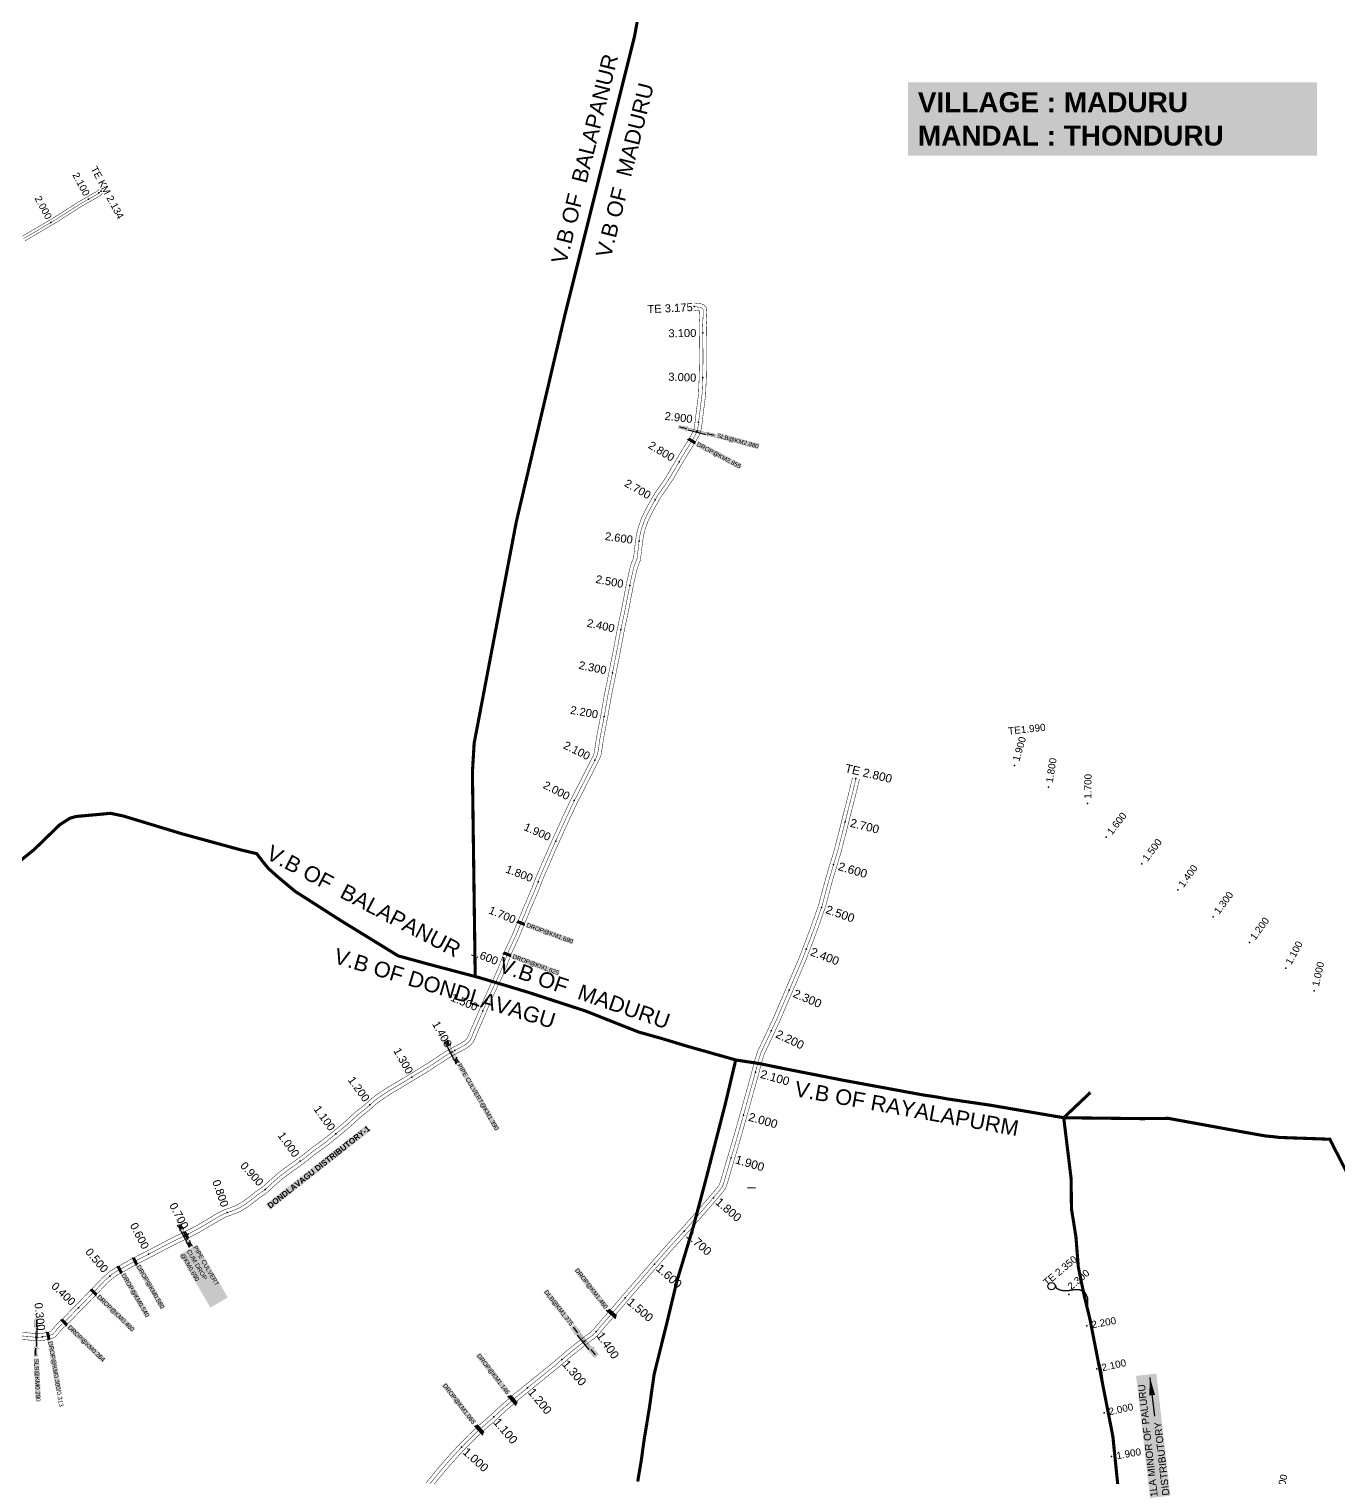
# Model space of a CAD drawing. Header units: inches. Extents: x 174104 to 230935, y 1583276 to 1631460.
# Drawn here: x 198482 to 201426, y 1603893 to 1607150 of the extents above; entities that cross this region are included whole.
import ezdxf
from ezdxf.enums import TextEntityAlignment as Align

# ---------------------------------------------------------------- set-up
doc = ezdxf.new("R2010")
doc.units = ezdxf.units.IN
doc.header["$LTSCALE"] = 15
doc.header["$MEASUREMENT"] = 0
doc.linetypes.add('ACAD_ISO02W100', pattern=[15, 12, -3])
doc.linetypes.add('HIDDEN2', pattern=[0.1875, 0.125, -0.0625])
for name, color, linetype in [('CANAL1', 7, 'Continuous'), ('CHANAGE', 1, 'Continuous'), ('CSMark', 72, 'Continuous'), ('PAPER SIZE', 5, 'Continuous'), ('STRUCTURE', 5, 'Continuous'), ('TEXT', 1, 'Continuous'), ('text2', 7, 'Continuous'), ('VB', 72, 'Continuous'), ('VILLAGE BOUNDRY', 5, 'Continuous')]:
    doc.layers.add(name, color=color, linetype=linetype)
doc.styles.add('FONT1', font='Arial')
doc.styles.get("Standard").update_dxf_attribs({"font": 'arial.ttf'})
doc.dimstyles.get("Standard").update_dxf_attribs({"dimtxt": 0.18, "dimasz": 0.18, "dimexe": 0.18, "dimexo": 0.0625, "dimgap": 0.09, "dimtad": 0, "dimtih": 1, "dimtoh": 1, "dimdec": 4, "dimzin": 0, "dimdsep": 46, "dimtxsty": 'Standard', "dimcen": 0.09, "dimadec": 0, "dimazin": 0, "dimtfac": 1, "dimtdec": 4, "dimtofl": 0, "dimtmove": 0, "dimatfit": 3, "dimfxl": 1, "dimtolj": 1, "dimtzin": 0, "dimarcsym": 0})

# ---------------------------------------------------------------- blocks, each defined once
blk = doc.blocks.new('DROP')
h = blk.add_hatch()
h.set_pattern_fill('ANSI31', color=1, scale=10, angle=45)
h.set_pattern_definition([(90, (-324.4107, -25.7687), (-1.25, 0), [])])
h.paths.add_polyline_path([(-9.9, -4.3), (-13.8, 4.1), (13.8, 4.1), (10.2, -4.3)])
at = {"layer": 'STRUCTURE', "color": 5, "const_width": 0.49}
blk.add_lwpolyline([(-9.9, -4.3), (-13.8, 4.1), (13.8, 4.1), (10.2, -4.3), (-9.9, -4.3)], dxfattribs=at)
at = {"layer": 'STRUCTURE', "color": 5}
blk.add_circle((0, 0), 1.33, dxfattribs=at)
blk = doc.blocks.new('SLB')
at = {"layer": 'STRUCTURE'}
h = blk.add_hatch(dxfattribs=at)
h.set_pattern_fill('DOTS', color=6, scale=20, angle=320.3722, style=0)
h.set_pattern_definition([(320.372247934, (-159.4327, -72.9564), (1.2786241598, 0.5641323054), [0, -1.25])])
h.paths.add_polyline_path([(769699.5, 1706871.1), (769699.5, 1706861.1), (769729.1, 1706861.1), (769732.1, 1706863.1), (769792.1, 1706863.1), (769795.1, 1706861.1), (769824.7, 1706861.1), (769824.7, 1706871.1), (769795.1, 1706871.1), (769792.1, 1706869.1), (769732.1, 1706869.1), (769729.1, 1706871.1)])
at = {"layer": 'STRUCTURE', "color": 6, "linetype": 'ACAD_ISO02W100', "ltscale": 0.5, "const_width": 0.5}
for points in [[(769699.5, 1706871.1), (769729.1, 1706871.1)], [(769699.5, 1706861.1), (769729.1, 1706861.1)], [(769795.1, 1706871.1), (769824.7, 1706871.1)], [(769795.1, 1706861.1), (769824.7, 1706861.1)]]:
    blk.add_lwpolyline(points, dxfattribs=at)
at = {"layer": 'STRUCTURE', "color": 6, "const_width": 0.628}
for points in [[(769726.1, 1706877.1), (769726.1, 1706873.1), (769732.1, 1706869.1), (769792.1, 1706869.1), (769798.1, 1706873.1), (769798.1, 1706877.1)], [(769726.1, 1706855.1), (769726.1, 1706859.1), (769732.1, 1706863.1), (769792.1, 1706863.1), (769798.1, 1706859.1), (769798.1, 1706855.1)]]:
    blk.add_lwpolyline(points, dxfattribs=at)
at = {"layer": 'STRUCTURE', "color": 6}
blk.add_lwpolyline([(769732.1, 1706863.1), (769792.1, 1706863.1)], dxfattribs=at)
blk.add_lwpolyline([(769732.1, 1706863.1), (769792.1, 1706863.1)], dxfattribs=at)
at = {"layer": 'STRUCTURE', "color": 0}
blk.add_circle((769762.1, 1706866.1), 1.24, dxfattribs=at)
for points in [[(769703.8, 1706866), (769726.7, 1706866)], [(769818.6, 1706865.8), (769795.7, 1706865.8)]]:
    blk.add_leader(points, dimstyle='Standard', override={"dimasz": 10, "dimgap": 0.09, "dimtad": 0}, dxfattribs=at)
blk = doc.blocks.new('SP')
at = {"layer": 'STRUCTURE'}
h = blk.add_hatch(dxfattribs=at)
h.set_pattern_fill('DASH', color=256, scale=8, style=0)
edge = h.paths.add_edge_path()
edge.add_spline(control_points=[(769825.7, 1706742.1), (769825.3, 1706741.8), (769823.8, 1706740.8), (769820.9, 1706740.3), (769817, 1706739.7), (769811.4, 1706738.9), (769804, 1706739.7), (769798.4, 1706741), (769795.6, 1706741.6)], knot_values=[0, 0, 0, 0, 1.613557, 5.24513, 8.624976, 13.470124, 22.190216, 30.746377, 30.746377, 30.746377, 30.746377], degree=3, periodic=0)
edge.add_line((769795.6, 1706741.6), (769792.6, 1706739.6))
edge.add_line((769792.6, 1706739.6), (769732.6, 1706739.6))
edge.add_line((769732.6, 1706739.6), (769729.6, 1706741.6))
edge.add_spline(control_points=[(769729.6, 1706741.6), (769726.9, 1706740.9), (769721.3, 1706739.5), (769713.9, 1706738.5), (769708.3, 1706739.1), (769704.4, 1706739.6), (769701.5, 1706740), (769700, 1706741), (769699.5, 1706741.3)], knot_values=[0, 0, 0, 0, 8.556161, 17.276253, 22.121402, 25.501247, 29.13282, 30.746377, 30.746377, 30.746377, 30.746377], degree=3, periodic=0)
edge.add_line((769699.5, 1706741.3), (769699.5, 1706722.1))
edge.add_spline(control_points=[(769699.5, 1706722.1), (769700, 1706722.4), (769701.4, 1706723.4), (769704.3, 1706724), (769708.2, 1706724.5), (769713.8, 1706725.3), (769721.2, 1706724.5), (769726.8, 1706723.3), (769729.6, 1706722.6)], knot_values=[0, 0, 0, 0, 1.613557, 5.24513, 8.624976, 13.470124, 22.190216, 30.746377, 30.746377, 30.746377, 30.746377], degree=3, periodic=0)
edge.add_line((769729.6, 1706722.6), (769732.6, 1706724.6))
edge.add_line((769732.6, 1706724.6), (769792.6, 1706724.6))
edge.add_line((769792.6, 1706724.6), (769795.6, 1706722.6))
edge.add_spline(control_points=[(769795.6, 1706722.6), (769798.4, 1706723.3), (769803.9, 1706724.8), (769811.3, 1706725.8), (769817, 1706725.1), (769820.9, 1706724.7), (769823.8, 1706724.2), (769825.2, 1706723.3), (769825.7, 1706723)], knot_values=[0, 0, 0, 0, 8.556161, 17.276253, 22.121402, 25.501247, 29.13282, 30.746377, 30.746377, 30.746377, 30.746377], degree=3, periodic=0)
edge.add_line((769825.7, 1706723), (769825.7, 1706742.1))
h.paths.add_polyline_path([(769764.2, 1706732.1, -1), (769761.1, 1706732.1, -1)], flags=0)
h.paths.add_polyline_path([(769761.1, 1706732.1, 1), (769764.2, 1706732.1, 1)], flags=16)
at = {"layer": 'STRUCTURE', "const_width": 0.628}
for points in [[(769726.6, 1706747.6), (769726.6, 1706743.6), (769732.6, 1706739.6), (769792.6, 1706739.6), (769798.6, 1706743.6), (769798.6, 1706747.6)], [(769726.6, 1706716.6), (769726.6, 1706720.6), (769732.6, 1706724.6), (769792.6, 1706724.6), (769798.6, 1706720.6), (769798.6, 1706716.6)]]:
    blk.add_lwpolyline(points, dxfattribs=at)
at = {"layer": 'STRUCTURE', "color": 3}
blk.add_lwpolyline([(769732.6, 1706724.6), (769792.6, 1706724.6)], dxfattribs=at)
blk.add_lwpolyline([(769732.6, 1706724.6), (769792.6, 1706724.6)], dxfattribs=at)
at = {"layer": 'STRUCTURE', "color": 0}
blk.add_circle((769762.6, 1706732.1), 1.55, dxfattribs=at)
at = {"layer": 'STRUCTURE'}
for points in [[(769699.5, 1706741.3), (769700.9, 1706740.5), (769704.4, 1706739.6), (769707.8, 1706739.2), (769712.6, 1706738.8), (769721.3, 1706739.7), (769729.6, 1706741.6)], [(769699.5, 1706722.1), (769700.9, 1706723), (769704.4, 1706724), (769707.7, 1706724.5), (769712.5, 1706725), (769721.2, 1706724.4), (769729.6, 1706722.6)], [(769825.7, 1706742.1), (769824.3, 1706741.3), (769820.8, 1706740.3), (769817.5, 1706739.8), (769812.7, 1706739.2), (769804, 1706739.9), (769795.6, 1706741.6)], [(769825.7, 1706723), (769824.3, 1706723.8), (769820.8, 1706724.7), (769817.4, 1706725.1), (769812.6, 1706725.5), (769803.9, 1706724.6), (769795.6, 1706722.6)]]:
    blk.add_spline(points, degree=3, dxfattribs=at)
at = {"layer": 'STRUCTURE', "color": 0}
blk.add_text('STREAM', height=5, dxfattribs=at).set_placement((769684.3, 1706732.1), align=Align.MIDDLE_CENTER)
for points in [[(769727.4, 1706732.1), (769700.8, 1706732.1)], [(769824.4, 1706732.1), (769800.5, 1706732.1)]]:
    blk.add_leader(points, dimstyle='Standard', override={"dimasz": 10, "dimgap": 0.09, "dimtad": 0}, dxfattribs=at)
blk = doc.blocks.new('DLB')
at = {"layer": 'STRUCTURE'}
h = blk.add_hatch(dxfattribs=at)
h.set_pattern_fill('DOTS', color=6, scale=20, angle=320.37224793, style=0)
h.paths.add_polyline_path([(769699.5, 1706950), (769699.5, 1706934), (769729.1, 1706934), (769732.1, 1706936), (769792.1, 1706936), (769795.1, 1706934), (769824.7, 1706934), (769824.7, 1706950), (769795.1, 1706950), (769792.1, 1706948), (769732.1, 1706948), (769729.1, 1706950)])
at = {"layer": 'STRUCTURE', "color": 6, "linetype": 'ACAD_ISO02W100', "ltscale": 0.5, "const_width": 0.5}
for points in [[(769699.5, 1706950), (769729.1, 1706950)], [(769699.5, 1706934), (769729.1, 1706934)], [(769795.1, 1706950), (769824.7, 1706950)], [(769795.1, 1706934), (769824.7, 1706934)]]:
    blk.add_lwpolyline(points, dxfattribs=at)
at = {"layer": 'STRUCTURE', "color": 6, "const_width": 0.628}
for points in [[(769726.1, 1706956), (769726.1, 1706952), (769732.1, 1706948), (769792.1, 1706948), (769798.1, 1706952), (769798.1, 1706956)], [(769726.1, 1706928), (769726.1, 1706932), (769732.1, 1706936), (769792.1, 1706936), (769798.1, 1706932), (769798.1, 1706928)], [(769732.1, 1706942), (769792.1, 1706942)]]:
    blk.add_lwpolyline(points, dxfattribs=at)
at = {"layer": 'STRUCTURE', "color": 6}
blk.add_lwpolyline([(769732.1, 1706936), (769792.1, 1706936)], dxfattribs=at)
blk.add_lwpolyline([(769732.1, 1706936), (769792.1, 1706936)], dxfattribs=at)
at = {"layer": 'STRUCTURE', "color": 0}
blk.add_circle((769762.1, 1706942), 1.8, dxfattribs=at)
for points in [[(769703.8, 1706942), (769726.7, 1706942)], [(769818.6, 1706942), (769795.7, 1706942)]]:
    blk.add_leader(points, dimstyle='Standard', override={"dimasz": 10, "dimgap": 0.09, "dimtad": 0}, dxfattribs=at)

msp = doc.modelspace()

# ---------------------------------------------------------------- linework, layer by layer
at = {"color": 2}
msp.add_point((199454.84022, 1603960.20113), dxfattribs=at)
at = {"layer": 'CANAL1', "color": 200, "const_width": 1}
for points in [[(198466.96336, 1606684.1095), (198507.99721, 1606708.14388), (198539.61241, 1606726.89768), (198594.45048, 1606761.93337), (198634.94776, 1606785.16037), (198640.5402, 1606790.11766)], [(198473.10264, 1606673.7985), (198514.09079, 1606697.80612), (198545.90559, 1606716.67832), (198600.66952, 1606751.66663), (198641.98624, 1606775.36363), (198648.50021, 1606781.13778)], [(198449.5442, 1604203.86132), (198482.06111, 1604201.45314), (198492.96219, 1604199.96324), (198502.38632, 1604199.47293), (198514.71635, 1604200.78357), (198530.37506, 1604203.83997), (198540.5094, 1604207.85588), (198548.84839, 1604216.56405), (198553.24362, 1604222.94596), (198557.7158, 1604227.28238), (198568.24045, 1604236.81808), (198595.49992, 1604264.80298), (198598.90416, 1604268.27853), (198634.44224, 1604304.56107), (198658.6563, 1604330.07363), (198673.33915, 1604342.72597), (198682.48051, 1604348.67302), (198694.73802, 1604355.15516), (198714.81395, 1604366.82745), (198756.66053, 1604388.35603), (198810.04435, 1604416.40629), (198839.48481, 1604430.47303), (198868.58542, 1604445.75823), (198897.76384, 1604463.01137), (198914.30408, 1604472.94144), (198925.49055, 1604478.64352), (198930.66935, 1604480.44365), (198940.10271, 1604483.72265), (198957.2306, 1604490.57045), (198973.45494, 1604500.50612), (198989.79286, 1604512.58881), (199000.10484, 1604521.10929), (199017.06741, 1604532.67808), (199036.60233, 1604550.43571), (199053.098, 1604564.9608), (199066.77605, 1604575.30354), (199085.99983, 1604588.9773), (199097.00278, 1604596.93576), (199107.42104, 1604604.47131), (199126.20205, 1604619.86183), (199150.59896, 1604637.20996), (199183.30637, 1604663.71109), (199202.79699, 1604679.90276), (199226.51188, 1604701.73992), (199247.33346, 1604718.11257), (199254.24001, 1604724.35802), (199262.54485, 1604731.86794), (199271.5363, 1604738.83779), (199281.51881, 1604745.76473), (199296.62138, 1604755.66952), (199315.74464, 1604766.89646), (199350.05932, 1604787.69472), (199383.78006, 1604808.04803), (199412.53961, 1604827.00465), (199428.17672, 1604837.09066), (199444.72087, 1604846.45355), (199460.68442, 1604854.73211), (199471.95709, 1604861.63541), (199480.40561, 1604870.03337), (199485.49325, 1604880.22861), (199490.45861, 1604892.96825), (199505.85462, 1604928.09214), (199518.91157, 1604959.49411), (199534.821, 1604994.41712), (199548.45559, 1605022.69593), (199556.49632, 1605043.06771), (199558.8757, 1605049.09603), (199568.57468, 1605073.98429), (199584.93771, 1605109.18506), (199598.78219, 1605142.64432), (199611.7258, 1605173.94559), (199626.75009, 1605208.84383), (199634.53856, 1605229.20344), (199637.7622, 1605237.63026), (199661.90704, 1605293.40201), (199682.23443, 1605338.66608), (199699.07595, 1605375.71702), (199715.15591, 1605409.82822), (199715.74641, 1605410.98052), (199729.32328, 1605437.47443), (199748.59841, 1605475.5848), (199757.98824, 1605493.78691), (199764.91977, 1605507.65714), (199768.69412, 1605516.99058), (199770.86138, 1605530.52413), (199774.35055, 1605554.23617), (199783.71082, 1605602.61467), (199792.09062, 1605650.57866), (199803.23504, 1605704.98969), (199813.53948, 1605757.54134), (199820.50344, 1605795.11495), (199821.16032, 1605798.17406), (199830.90966, 1605843.57635), (199841.75665, 1605900.66623), (199849.68699, 1605935.76082), (199852.79096, 1605944.95273), (199857.10708, 1605955.04306), (199859.12514, 1605970.3057), (199861.77504, 1605993.45557), (199861.9495, 1605994.70915), (199862.27027, 1605997.01395), (199864.11313, 1606010.25536), (199867.76162, 1606024.56172), (199873.83864, 1606041.96712), (199881.39094, 1606058.4316), (199891.60504, 1606077.15795), (199903.64189, 1606098.11509), (199917.79144, 1606117.92228), (199931.20089, 1606138.2575), (199949.09228, 1606169.29394), (199967.8363, 1606200.36974), (199982.54638, 1606223.57247), (199988.61234, 1606235.43352), (199991.90356, 1606240.60578), (199993.52615, 1606247.56695), (199995.61049, 1606260.42179), (199998.64399, 1606285.75895), (200003.93942, 1606328.26139), (200005.42944, 1606365.97723), (200006.01172, 1606401.89365), (200006.12559, 1606408.91757), (200005.61952, 1606464.50192), (200005.58742, 1606466.94745), (200005.57744, 1606467.70819), (200005.34254, 1606485.60365), (200006.38663, 1606507.1372), (200006.4774, 1606514.54714), (200006.06809, 1606522.89036), (200000.60306, 1606529.43926), (199992.93422, 1606532.31834), (199985.22889, 1606533.05133), (199979.15588, 1606533.94985)], [(198450.9818, 1604219.79868), (198483.73689, 1604217.37286), (198494.46381, 1604215.90676), (198501.95368, 1604215.51707), (198512.33365, 1604216.62043), (198525.85694, 1604219.26003), (198531.3686, 1604221.44412), (198536.40161, 1604226.69995), (198540.96638, 1604233.32804), (198546.7722, 1604238.95762), (198557.12755, 1604248.33992), (198584.05408, 1604275.98302), (198587.4738, 1604279.47437), (198622.92376, 1604315.66693), (198647.6037, 1604341.67037), (198663.71085, 1604355.55003), (198674.36149, 1604362.47898), (198686.97398, 1604369.14884), (198707.12805, 1604380.86655), (198749.27947, 1604402.55197), (198802.87165, 1604430.71171), (198832.31319, 1604444.77897), (198860.78858, 1604459.73577), (198889.57416, 1604476.75663), (198906.54392, 1604486.94456), (198919.20145, 1604493.39648), (198925.41612, 1604495.55668), (198934.50329, 1604498.71535), (198950.0314, 1604504.92355), (198964.50306, 1604513.78588), (198979.93314, 1604525.19719), (198990.48116, 1604533.91271), (199007.13059, 1604545.26792), (199025.93367, 1604562.36029), (199042.972, 1604577.3632), (199057.31195, 1604588.20646), (199076.67417, 1604601.9787), (199087.62574, 1604609.89998), (199097.65296, 1604617.15269), (199116.48395, 1604632.58417), (199140.91704, 1604649.95804), (199173.15763, 1604676.08091), (199192.25901, 1604691.94924), (199216.13212, 1604713.93208), (199237.01054, 1604730.34943), (199243.50853, 1604736.22544), (199252.26315, 1604744.14206), (199262.0677, 1604751.74221), (199272.56919, 1604759.02927), (199288.17862, 1604769.26648), (199307.54736, 1604780.63754), (199341.77868, 1604801.38528), (199375.23994, 1604821.58197), (199403.80039, 1604840.40735), (199419.89328, 1604850.78734), (199437.09513, 1604860.52245), (199452.81358, 1604868.67389), (199462.00491, 1604874.30259), (199467.26239, 1604879.52863), (199470.85075, 1604886.71939), (199475.67139, 1604899.08775), (199491.13938, 1604934.37586), (199504.24043, 1604965.88389), (199520.333, 1605001.20888), (199533.78841, 1605029.11607), (199541.61365, 1605048.94189), (199543.9803, 1605054.93797), (199553.85132, 1605080.26771), (199570.28429, 1605115.61894), (199583.99781, 1605148.76168), (199596.9842, 1605180.16641), (199611.92391, 1605214.86817), (199619.59469, 1605234.92014), (199622.9418, 1605243.66974), (199647.26696, 1605299.85799), (199667.65357, 1605345.25392), (199684.55605, 1605382.43898), (199700.79609, 1605416.88978), (199701.5072, 1605418.27744), (199715.06472, 1605444.73357), (199734.34959, 1605482.8632), (199743.72176, 1605501.03109), (199750.32423, 1605514.24286), (199753.18188, 1605521.30942), (199755.04662, 1605532.95387), (199758.57345, 1605556.92183), (199767.97456, 1605605.5114), (199776.36938, 1605653.56134), (199787.54696, 1605708.13431), (199797.82252, 1605760.53866), (199804.81256, 1605798.25305), (199805.51692, 1605801.5332), (199815.22634, 1605846.74965), (199826.08935, 1605903.92377), (199834.26301, 1605940.09518), (199837.83304, 1605950.66727), (199841.53292, 1605959.31694), (199843.24486, 1605972.2643), (199845.90096, 1605995.46843), (199846.10224, 1605996.91468), (199846.42301, 1605999.21948), (199848.38887, 1606013.34464), (199852.42838, 1606029.18428), (199858.98136, 1606047.95288), (199867.07906, 1606065.6064), (199877.64296, 1606084.97405), (199890.16211, 1606106.77091), (199904.59856, 1606126.97972), (199917.57911, 1606146.6645), (199935.30972, 1606177.42206), (199954.2277, 1606208.78626), (199968.63762, 1606231.51553), (199974.70966, 1606243.38848), (199976.94044, 1606246.89422), (199977.81985, 1606250.66705), (199979.76351, 1606262.65421), (199982.76201, 1606287.69905), (199987.97858, 1606329.56861), (199989.43456, 1606366.42277), (199990.01382, 1606402.15301), (199990.12441, 1606408.97443), (199989.62048, 1606464.32408), (199989.5888, 1606466.73746), (199989.57882, 1606467.4982), (199989.33746, 1606485.88635), (199990.39137, 1606507.6228), (199990.4726, 1606514.25286), (199990.37767, 1606516.18774), (199989.30178, 1606516.59166), (199983.29911, 1606517.16267), (199976.81412, 1606518.12215)], [(199375.11871, 1603879.91097), (199394.61093, 1603903.88003), (199418.42486, 1603932.05969), (199446.91345, 1603963.57429), (199473.06337, 1603989.88348), (199490.29312, 1604006.3272), (199518.46167, 1604030.66192), (199542.9678, 1604053.5063), (199574.02252, 1604080.4063), (199605.37274, 1604105.98004), (199631.81945, 1604127.27685), (199660.9237, 1604150.86786), (199693.62221, 1604178.86627), (199714.32577, 1604195.3285), (199733.89919, 1604210.74211), (199743.66967, 1604217.5374), (199750.51243, 1604223.84435), (199765.42738, 1604241.78827), (199792.32084, 1604272.31166), (199828.14335, 1604314.21985), (199868.52151, 1604360.74713), (199915.85496, 1604414.43429), (199951.89224, 1604454.18218), (199992.6051, 1604500.4891), (200017.90091, 1604529.81124), (200030.40604, 1604544.57497), (200034.80295, 1604550.8324), (200037.89754, 1604559.92212), (200046.25215, 1604588.82752), (200068.02543, 1604662.27949), (200085.76079, 1604725.23941), (200106.27102, 1604798.5396), (200114.41825, 1604829.87365), (200120.63031, 1604850.10614), (200129.91171, 1604869.61312), (200155.10237, 1604922.90066), (200184.96327, 1604992.61102), (200214.09551, 1605060.45553), (200239.39282, 1605126.96906), (200258.19795, 1605180.78085), (200264.47544, 1605204.11686), (200271.96612, 1605232.52787), (200280.90228, 1605263.02717), (200293.02653, 1605302.76146), (200305.22428, 1605350.00112), (200315.52974, 1605391.40897), (200325.49579, 1605429.76654), (200334.23048, 1605466.24432)], [(199387.67929, 1603869.99703), (199406.92907, 1603893.66797), (199430.47314, 1603921.52831), (199458.52855, 1603952.56371), (199484.26263, 1603978.45452), (199501.05288, 1603994.4788), (199529.15033, 1604018.75208), (199553.6642, 1604041.6037), (199584.31948, 1604068.1577), (199615.44726, 1604093.54996), (199641.87455, 1604114.83115), (199671.1663, 1604138.57414), (199703.80779, 1604166.52373), (199724.25423, 1604182.7815), (199743.42481, 1604197.87789), (199753.70633, 1604205.0286), (199762.13757, 1604212.79965), (199777.58462, 1604231.38373), (199804.40516, 1604261.82434), (199840.26665, 1604303.77815), (199880.56449, 1604350.21287), (199927.78304, 1604403.76971), (199963.82776, 1604443.52582), (200004.6709, 1604489.9809), (200030.06309, 1604519.41476), (200043.08196, 1604534.78503), (200049.21105, 1604543.5076), (200053.16446, 1604555.11988), (200061.60785, 1604584.33248), (200083.39657, 1604657.83651), (200101.16521, 1604720.91459), (200121.71898, 1604794.3704), (200129.81575, 1604825.51035), (200135.58169, 1604844.28986), (200144.36829, 1604862.75688), (200169.69363, 1604916.32934), (200199.67073, 1604986.31098), (200228.93049, 1605054.45247), (200254.42518, 1605121.48494), (200273.49605, 1605176.05715), (200279.93656, 1605199.99914), (200287.38188, 1605228.23813), (200296.23172, 1605258.44283), (200308.43147, 1605298.42454), (200320.73372, 1605346.06888), (200331.03626, 1605387.46503), (200341.02021, 1605425.89146), (200349.79061, 1605462.51842)]]:
    msp.add_lwpolyline(points, dxfattribs=at)
at = {"layer": 'CANAL1', "color": 1, "linetype": 'HIDDEN2', "ltscale": 4, "const_width": 1}
for points in [[(198470.033, 1606678.954), (198511.044, 1606702.975), (198542.759, 1606721.788), (198597.56, 1606756.8), (198638.467, 1606780.262), (198644.5202, 1606785.62772)], [(198450.263, 1604211.83), (198482.899, 1604209.413), (198493.713, 1604207.935), (198502.17, 1604207.495), (198513.525, 1604208.702), (198528.116, 1604211.55), (198535.939, 1604214.65), (198542.625, 1604221.632), (198547.105, 1604228.137), (198552.244, 1604233.12), (198562.684, 1604242.579), (198589.777, 1604270.393), (198593.18898, 1604273.87645), (198628.683, 1604310.114), (198653.13, 1604335.872), (198668.525, 1604349.138), (198678.421, 1604355.576), (198690.856, 1604362.152), (198710.971, 1604373.847), (198752.97, 1604395.454), (198806.458, 1604423.559), (198835.899, 1604437.626), (198864.687, 1604452.747), (198893.669, 1604469.884), (198910.424, 1604479.943), (198922.346, 1604486.02), (198928.04273, 1604488.00016), (198937.303, 1604491.219), (198953.631, 1604497.747), (198968.979, 1604507.146), (198984.863, 1604518.893), (198995.293, 1604527.511), (199012.099, 1604538.973), (199031.268, 1604556.398), (199048.035, 1604571.162), (199062.044, 1604581.755), (199081.337, 1604595.478), (199092.31426, 1604603.41787), (199102.537, 1604610.812), (199121.343, 1604626.223), (199145.758, 1604643.584), (199178.232, 1604669.896), (199197.528, 1604685.926), (199221.322, 1604707.836), (199242.172, 1604724.231), (199248.87427, 1604730.29173), (199257.404, 1604738.005), (199266.802, 1604745.29), (199277.044, 1604752.397), (199292.4, 1604762.468), (199311.646, 1604773.767), (199345.919, 1604794.54), (199379.51, 1604814.815), (199408.17, 1604833.706), (199424.035, 1604843.939), (199440.908, 1604853.488), (199456.749, 1604861.703), (199466.981, 1604867.969), (199473.834, 1604874.781), (199478.172, 1604883.474), (199483.065, 1604896.028), (199498.497, 1604931.234), (199511.576, 1604962.689), (199527.577, 1604997.813), (199541.122, 1605025.906), (199549.05499, 1605046.0048), (199551.428, 1605052.017), (199561.213, 1605077.126), (199577.611, 1605112.402), (199591.39, 1605145.703), (199604.355, 1605177.056), (199619.337, 1605211.856), (199627.06662, 1605232.06179), (199630.352, 1605240.65), (199654.587, 1605296.63), (199674.944, 1605341.96), (199691.816, 1605379.078), (199707.976, 1605413.359), (199708.62681, 1605414.62898), (199722.194, 1605441.104), (199741.474, 1605479.224), (199750.855, 1605497.409), (199757.622, 1605510.95), (199760.938, 1605519.15), (199762.954, 1605531.739), (199766.462, 1605555.579), (199775.84269, 1605604.06304), (199784.23, 1605652.07), (199795.391, 1605706.562), (199805.681, 1605759.04), (199812.658, 1605796.684), (199813.33862, 1605799.85363), (199823.068, 1605845.163), (199833.923, 1605902.295), (199841.975, 1605937.928), (199845.312, 1605947.81), (199849.32, 1605957.18), (199851.185, 1605971.285), (199853.838, 1605994.462), (199854.02587, 1605995.81191), (199854.34664, 1605998.11671), (199856.251, 1606011.8), (199860.095, 1606026.873), (199866.41, 1606044.96), (199874.235, 1606062.019), (199884.624, 1606081.066), (199896.902, 1606102.443), (199911.195, 1606122.451), (199924.39, 1606142.461), (199942.201, 1606173.358), (199961.032, 1606204.578), (199975.592, 1606227.544), (199981.661, 1606239.411), (199984.422, 1606243.75), (199985.673, 1606249.117), (199987.687, 1606261.538), (199990.703, 1606286.729), (199995.959, 1606328.915), (199997.432, 1606366.2), (199998.01277, 1606402.02333), (199998.125, 1606408.946), (199997.62, 1606464.413), (199997.58811, 1606466.84246), (199997.57813, 1606467.6032), (199997.34, 1606485.745), (199998.389, 1606507.38), (199998.475, 1606514.4), (199998.209, 1606519.822), (199995.814, 1606522.692), (199991.118, 1606524.455), (199984.264, 1606525.107), (199977.985, 1606526.036)], [(199454.84025, 1603960.20116), (199478.663, 1603984.169), (199495.673, 1604000.403), (199523.806, 1604024.707), (199548.316, 1604047.555), (199579.171, 1604074.282), (199610.41, 1604099.765), (199636.847, 1604121.054), (199666.045, 1604144.721), (199698.715, 1604172.695), (199719.29, 1604189.055), (199738.662, 1604204.31), (199748.688, 1604211.283), (199756.325, 1604218.322), (199771.506, 1604236.586), (199798.363, 1604267.068), (199834.205, 1604308.999), (199874.543, 1604355.48), (199921.819, 1604409.102), (199957.86, 1604448.854), (199998.638, 1604495.235), (200023.982, 1604524.613), (200036.744, 1604539.68), (200042.007, 1604547.17), (200045.531, 1604557.521), (200053.93, 1604586.58), (200075.711, 1604660.058), (200093.463, 1604723.077), (200113.995, 1604796.455), (200122.117, 1604827.692), (200128.106, 1604847.198), (200137.14, 1604866.185), (200162.398, 1604919.615), (200192.317, 1604989.461), (200221.513, 1605057.454), (200246.909, 1605124.227), (200265.847, 1605178.419), (200272.206, 1605202.058), (200279.674, 1605230.383), (200288.567, 1605260.735), (200300.729, 1605300.593), (200312.979, 1605348.035), (200323.283, 1605389.437), (200333.258, 1605427.829), (200342.01055, 1605464.38137)], [(199381.399, 1603874.954), (199400.77, 1603898.774), (199424.449, 1603926.794), (199452.721, 1603958.069), (199454.84025, 1603960.20116)]]:
    msp.add_lwpolyline(points, dxfattribs=at)
at = {"layer": 'CANAL1', "color": 200, "linetype": 'ByBlock', "ltscale": 40, "const_width": 3}
msp.add_lwpolyline([(200930.51285, 1603884.26463), (200929.99116, 1603892.70926), (200929.58388, 1603900.51053), (200929.16906, 1603908.39841), (200928.67379, 1603916.35677), (200928.02055, 1603924.40086), (200926.85172, 1603934.6091), (200925.96231, 1603940.49982), (200924.60341, 1603948.35258), (200922.60199, 1603959.47545), (200921.89435, 1603963.68808), (200920.6936, 1603971.35067), (200919.55751, 1603979.0577), (200918.43855, 1603986.81968), (200917.291, 1603994.62925), (200916.06946, 1604002.47113), (200914.99316, 1604008.84321), (200913.24718, 1604018.18053), (200911.66775, 1604025.97124), (200910.03092, 1604033.70058), (200908.37349, 1604041.38269), (200906.73307, 1604049.02431), (200905.14669, 1604056.632), (200903.65074, 1604064.21219), (200902.28456, 1604071.75152), (200900.6691, 1604082.13277), (200900.05, 1604086.88243), (200899.16342, 1604094.58587), (200898.33324, 1604102.3784), (200897.47024, 1604110.26381), (200896.4841, 1604118.22466), (200895.28487, 1604126.21735), (200894.19489, 1604132.19534), (200891.94273, 1604142.17231), (200889.8764, 1604149.98198), (200887.68457, 1604157.64358), (200885.45085, 1604165.20352), (200883.26301, 1604172.67955), (200880.99529, 1604180.87958), (200879.31397, 1604187.55995), (200877.58635, 1604195.08651), (200875.98646, 1604202.67806), (200874.48403, 1604210.32463), (200873.04957, 1604218.0107), (200871.65308, 1604225.72087), (200870.26405, 1604233.43991), (200868.85144, 1604241.15278), (200867.38574, 1604248.83385), (200866.38214, 1604253.83751), (200864.42503, 1604263.67487), (200863.43973, 1604270.76602), (200863.15295, 1604276.9025), (200863.48314, 1604286.89104), (200862.74566, 1604297.20043), (200857.29773, 1604308.23368), (200844.15469, 1604314.95184), (200835.47716, 1604315.08815), (200828.19639, 1604313.83332), (200819.84457, 1604312.59092), (200813.10358, 1604312.29974), (200806.19994, 1604312.87486), (200799.65986, 1604314.4099), (200794.72813, 1604316.80284), (200792.35652, 1604319.35), (200790.42935, 1604325.30929)], dxfattribs=at)
at = {"layer": 'CSMark', "color": 3, "linetype": 'Continuous'}
msp.add_circle((200781.866, 1604322.54), 8.26131, dxfattribs=at)
at = {"layer": 'CSMark'}
for p in [(200698.53059, 1605493.57132), (200774.94597, 1605444.62117), (200863.14682, 1605407.88758), (200904.77306, 1605332.37453), (200984.90892, 1605272.5658), (201065.73613, 1605213.68629), (201145.70878, 1605153.65228), (201226.97816, 1605095.38466), (201308.74448, 1605038.05454), (201372.94385, 1604986.58179), (200821.08943, 1604303.67707), (200861.06536, 1604233.70736), (200884.00579, 1604136.4598), (200899.93592, 1604037.81601), (200917.03372, 1603939.31419)]:
    msp.add_point(p, dxfattribs=at)
at = {"layer": 'text2'}
msp.add_lwpolyline([(200098.3556, 1604544.84835), (200116, 1604544)], dxfattribs=at)
at = {"layer": 'text2', "color": 3}
for p in [(198639, 1606782, 77), (199973.32856, 1606223.97379, 2), (199984.84615, 1606245.56968, 1), (199854.34664, 1605998.11671, 1), (199813.33862, 1605799.85363, 1), (199775.84269, 1605604.06304, 1), (199708.62681, 1605414.62898, 1), (199627.06662, 1605232.06179, 1), (199588.93325, 1605139.76554, 2), (199558.18945, 1605069.36737, 1), (199549.05499, 1605046.0048, 1), (199433, 1604849, 89), (199248.87427, 1604730.29173, 2), (199092.31426, 1604603.41787, 1), (198928.04273, 1604488.00016, 1), (198832.87017, 1604436.17881), (198721, 1604379, 94), (198686.58517, 1604359.89346), (198627.7917, 1604309.20403, 1), (198593.18898, 1604273.87645, 1), (198561.41948, 1604241.4333), (199793.18632, 1604261.1926), (198498.08883, 1604207.70733), (198525.387, 1604211.01733, 1), (199731.53935, 1604198.70108), (199570.51678, 1604066.7856), (199495.52256, 1604000.25942), (199454.84025, 1603960.20116)]:
    msp.add_point(p, dxfattribs=at)
at = {"layer": 'text2', "color": 2, "linetype": 'Continuous'}
for p in [(198644.5202, 1606785.62772), (198615.99049, 1606767.37071), (198530.95665, 1606714.78697), (199977.985, 1606526.036), (199997.58811, 1606466.84246), (199997.42665, 1606366.0645), (199988.19524, 1606265.78303), (199944.11564, 1606176.5323), (199890.49788, 1606091.2929), (199833.28326, 1605898.92793), (199794.51668, 1605702.29324), (199755.01477, 1605505.73283), (200342.01055, 1605464.38137), (200317.78922, 1605367.36273), (199666.79683, 1605323.81826), (200291.65697, 1605270.86162), (200264.5234, 1605174.63146), (199588.46374, 1605138.66003), (200230.34089, 1605080.66493), (199549.05498, 1605046.00478), (200191.85605, 1604988.38491), (199502.98877, 1604942.03672), (200151.63379, 1604896.84472), (199440.10247, 1604853.03212), (199343.47611, 1604793.05935), (200115.91252, 1604803.82972), (200089.07496, 1604707.49959), (199172.43983, 1604665.20291), (200061.29837, 1604611.43712), (199013.58588, 1604540.32461), (200021.37489, 1604521.59092), (198928.04272, 1604488.00016), (198840.2026, 1604439.88648), (199955.55344, 1604446.30994), (198750.86382, 1604394.37045), (199888.90077, 1604371.76506), (198663.769, 1604345.03972), (199823.32439, 1604296.26994), (198512.21683, 1604208.56295), (199758.10946, 1604220.46886), (199680.73869, 1604157.30261), (199603.33739, 1604093.99556), (199527.84084, 1604028.46824)]:
    msp.add_point(p, dxfattribs=at)
at = {"layer": 'VILLAGE BOUNDRY', "linetype": 'HIDDEN2', "ltscale": 20}
msp.add_lwpolyline([(199485.73635, 1605019.07365, 7, 7, 0), (199479.43493, 1605478.69999, 7, 7, 0), (199483.34882, 1605543.84965, 7, 7, 0), (199578.02859, 1606041.3366, 7, 7, 0), (199687.6433, 1606508.08577, 7, 7, 0), (199843.98601, 1607133.49973, 7, 7, 0), (199874.96978, 1607301.78557, 7, 7, 0)], format="xyseb", dxfattribs=at)
at = {"layer": 'VILLAGE BOUNDRY', "linetype": 'HIDDEN2', "ltscale": 20, "const_width": 7}
for points in [[(198441.25967, 1605262.26425), (198493.58631, 1605304.54343), (198551.63045, 1605360.70215), (198574.37945, 1605375.1227), (198587.80433, 1605379.0145), (198665.65441, 1605386.1401), (198694.56773, 1605380.05312), (198825.36528, 1605340.33358), (198958.85253, 1605303.78928), (198994.34859, 1605295.41594), (199009.90026, 1605275.09516), (199021.03908, 1605261.76583), (199041.05846, 1605243.76976), (199080.72916, 1605210.52977), (199113.31056, 1605189.81592), (199180.56932, 1605146.65078), (199270.93126, 1605091.14372), (199312.36741, 1605065.55238), (199383.46511, 1605046.08775), (199494.61479, 1605016.72848), (199605.17254, 1604983.51437), (199735.12716, 1604941.0398), (199853.14231, 1604894.21536), (199905.6873, 1604879.53635), (199961.76073, 1604862.49416), (200071.65447, 1604831.42969), (200048.0704, 1604731.99581), (200024.52825, 1604640.50261), (200002.50803, 1604554.73235), (199975.60446, 1604453.85267), (199939.3044, 1604333.73397), (199916.63425, 1604239.26004), (199888.09759, 1604124.33783), (199877.3508, 1604048.45409), (199865.76833, 1603977.71053), (199858.77772, 1603928.11622), (199851.18165, 1603883.07722)], [(200071.65447, 1604831.42969), (200124.59254, 1604823.31439), (200184.9853, 1604810.99991), (200312.80602, 1604785.84604), (200493.68021, 1604752.55558), (200521.72032, 1604748.4406), (200548.65348, 1604743.61449), (200642.49216, 1604729.94861), (200809.34477, 1604701.4448), (200869.38337, 1604758.32482), (200809.34477, 1604701.4448), (200826.04713, 1604563.82771), (200826.69329, 1604497.02743), (200836.77593, 1604433.58521), (200842.12268, 1604365.92327), (200855.13598, 1604302.43223), (200868.30534, 1604248.31256), (200919.83343, 1603984.76648), (200933.96306, 1603845.78211)], [(200809.34477, 1604701.4448), (200985.83844, 1604699.40578), (201044.51183, 1604700.0279), (201219.79604, 1604668.10942), (201263.62986, 1604660.34453), (201280.22913, 1604658.89748), (201294.55572, 1604657.1011), (201407.75877, 1604653.11333), (201463.06565, 1604545.02054)]]:
    msp.add_lwpolyline(points, dxfattribs=at)

# ---------------------------------------------------------------- block references
for p, xscale, yscale, zscale, rotation in [((199973.32856, 1606223.97379, 2), 0.6999999999999997, 0.6999999999999997, 0.6999999999999997, 148.3878081419048), ((199588.93325, 1605139.76554, 2), 0.6999999999999998, 0.6999999999999998, 0.6999999999999998, 159.2935134310877), ((199558.18945, 1605069.36737, 1), 0.6999999999999998, 0.6999999999999998, 0.6999999999999998, 159.2935134310877), ((198835.899, 1604437.626), 0.6999999999999997, 0.6999999999999997, 0.6999999999999997, 117.9223248624015), ((198686.58517, 1604359.89346), 0.6999999999999997, 0.6999999999999997, 0.6999999999999997, 117.9223248624015), ((198721, 1604379, 94), 0.6999999999999997, 0.6999999999999997, 0.6999999999999997, 117.9223248624015), ((198627.7917, 1604309.20403, 1), 0.6999999999999998, 0.6999999999999998, 0.6999999999999998, 136.6386518571914), ((198561.41948, 1604241.4333), 0.6999999999999998, 0.6999999999999998, 0.6999999999999998, 132.7922546426298), ((198525.387, 1604211.01733, 1), 0.7, 0.7, 0.7, 101.2355245389277)]:
    msp.add_blockref('DROP', p, dxfattribs=dict(xscale=xscale, yscale=yscale, zscale=zscale, rotation=rotation))
for p, rotation in [((199793.18632, 1604261.1926), 139.0605624573335), ((199570.51678, 1604066.7856), 131.733202914055), ((199495.52256, 1604000.25942), 131.733202914055)]:
    msp.add_blockref('DROP', p, dxfattribs=dict(rotation=rotation))
at = {"layer": 'STRUCTURE', "color": 0}
for name, p, xscale, yscale, zscale, rotation in [('SLB', (-614523.49477, 579366.97306, 1), 0.7, 0.7, 0.7, 345.8533642537287), ('SP', (-637739.38138, 1552848.40904, 89), 0.448, 0.448, 0.448, 297.8304472066739), ('SP', (-638339.51121, 1552435.58785), 0.448, 0.448, 0.448, 297.8304472066739), ('SLB', (1380919.69066, 1038714.43138), 0.7, 0.7, 0.7, 88.71494850084886), ('DLB', (-1069126.05382, 1275518.07309), 0.7, 0.7, 0.7, 308.7959605470496)]:
    msp.add_blockref(name, p, dxfattribs=dict(at, xscale=xscale, yscale=yscale, zscale=zscale, rotation=rotation))

# ---------------------------------------------------------------- texts
at = {"layer": 'CHANAGE', "style": 'FONT1'}
for s, rotation, p in [('TE1.990 ', 6.13047867, (200684.34709, 1605571.12472)), ('1.900', 73.79118027, (200701.60112, 1605504.13408)), ('1.800', 80.75163153, (200776.71383, 1605455.47818)), ('1.700', 89.29122306, (200863.28289, 1605418.88674)), ('1.600', 52.36925205, (200911.48933, 1605341.08612)), ('1.500', 53.30474359, (200991.48207, 1605281.38587)), ('1.400', 53.74205102, (201072.24176, 1605222.55628)), ('1.300', 53.65578599, (201152.22776, 1605162.51246)), ('1.200', 54.12985189, (201233.42361, 1605104.29847)), ('1.100', 61.55793312, (201313.98345, 1605047.72683)), ('1.000', 77.49355473, (201375.3259, 1604997.32078)), ('TE 2.350', 39.85775773, (200766.46142, 1604328.37832)), ('2.200', 10.37865508, (200871.88539, 1604235.68904)), ('2.100', 12.72054126, (200894.73581, 1604138.88195)), ('2.000', 12.175101, (200910.6885, 1604040.13591)), ('1.900', 9.81761677, (200927.87263, 1603941.18983)), ('TE 0.700', 76.4911935, (201284.07571, 1603810.90551))]:
    msp.add_text(s, height=16, rotation=rotation, dxfattribs=at).set_placement(p, align=Align.MIDDLE_LEFT)
msp.add_text('2.300', height=16, rotation=40.52748116, dxfattribs=at).set_placement((200863.78995, 1604355.77568), align=Align.MIDDLE_RIGHT)
at = {"layer": 'CSMark', "color": 1}
for s, height, rotation, p in [('TE KM 2.134', 16, 298.30261873, (198627.44716, 1606839.86244)), ('2.100', 16, 298.30261873, (198586.26128, 1606825.88756)), ('2.000', 16, 298.30261873, (198501.22744, 1606773.30382)), ('TE 3.175', 18, 2.80864418, (199872.96872, 1606519.87172)), ('3.100', 18, 0.75201111, (199920.19486, 1606465.82041)), ('3.000', 18, 357.73762077, (199920.05701, 1606368.36142)), ('2.900', 18, 353.17274307, (199911.98413, 1606280.33012)), ('2.800', 18, 328.90283682, (199877.9229, 1606216.64847)), ('2.700', 18, 330.1288528, (199824.0397, 1606130.98952)), ('2.600', 18, 352.07680774, (199777.85092, 1606009.9744)), ('2.500', 18, 349.24211053, (199757.25896, 1605913.45624)), ('2.400', 18, 347.88078933, (199737.43037, 1605815.01713)), ('2.300', 18, 348.42482352, (199719.16348, 1605720.13152)), ('2.200', 18, 350.08986146, (199699.9032, 1605619.13311)), ('2.100', 18, 333.44679782, (199686.29337, 1605541.36223)), ('TE 2.800', 19, 346.53394588, (200318.09525, 1605488.38646)), ('2.000', 18, 332.86700721, (199640.71824, 1605451.8277)), ('2.700', 19, 346.02433802, (200329.45168, 1605365.47804)), ('1.900', 18, 335.81589124, (199597.01097, 1605357.35496)), ('2.600', 19, 343.66965209, (200302.98178, 1605267.91224)), ('1.800', 18, 339.06589971, (199555.65669, 1605262.01946)), ('2.500', 19, 340.73746162, (200275.24783, 1605171.09517)), ('1.700', 18, 337.52162956, (199517.66461, 1605169.9644)), ('1.600', 18, 338.46087283, (199477.69073, 1605076.01903)), ('2.400', 19, 339.17652059, (200241.09344, 1605076.16114)), ('2.300', 19, 336.81180587, (200202.35547, 1604982.5965)), ('1.500', 18, 337.4224419, (199432.22726, 1604973.45256)), ('1.400', 18, 299.50698588, (199395.91253, 1604916.95884)), ('2.200', 19, 334.6984619, (200163.64998, 1604891.50435)), ('1.300', 18, 299.33897851, (199308.7113, 1604856.94021)), ('1.200', 18, 305.8782869, (199205.65728, 1604791.48276)), ('2.100', 19, 344.36777524, (200128.00177, 1604800.60096)), ('1.100', 18, 305.8782869, (199128.45299, 1604726.1698)), ('2.000', 19, 344.26785278, (200101.27645, 1604704.29687)), ('1.000', 18, 305.8782869, (199047.68599, 1604666.6626)), ('0.900', 18, 312.27145752, (198962.48334, 1604598.47074)), ('1.900', 19, 343.48865627, (200071.54935, 1604608.43559)), ('0.800', 18, 289.1672698, (198902.64021, 1604561.1129)), ('0.700', 18, 297.71086147, (198804.99687, 1604508.82199)), ('1.800', 19, 319.21610818, (200030.21424, 1604516.24603)), ('0.600', 18, 297.22421807, (198716.50413, 1604463.73587)), ('1.700', 19, 317.80309493, (199964.14978, 1604441.35651)), ('0.500', 18, 310.75175015, (198614.32384, 1604404.60455)), ('1.600', 19, 318.59888872, (199896.89422, 1604367.12093)), ('0.400', 18, 316.46235292, (198537.08002, 1604327.19198)), ('0.300', 18, 276.06757331, (198503.29865, 1604285.45101)), ('1.500', 19, 319.47666632, (199831.79939, 1604291.05614)), ('1.400', 19, 304.81829315, (199765.12138, 1604216.66084)), ('1.300', 19, 310.57210723, (199687.15061, 1604152.83831)), ('1.200', 19, 309.20560971, (199610.34037, 1604089.6719)), ('1.100', 19, 310.82361972, (199532.20156, 1604022.07459)), ('1.000', 19, 317.88702307, (199462.07177, 1603954.54981))]:
    msp.add_text(s, height=height, rotation=rotation, dxfattribs=at).set_placement(p, align=Align.MIDDLE_LEFT)
at = {"layer": 'STRUCTURE', "color": 5, "attachment_point": 1, "bg_fill": 1, "box_fill_scale": 1.1, "bg_fill_color": 7, "bg_fill_true_color": 16777215, "bg_fill_transparency": 0}
for s, insert, char_height, width, rotation in [('DROP@KM2.855', (199987.41275, 1606221.61667), 10, 109.9976808, 332.18135478), ('SLB@KM2.880', (200031.21216, 1606241.1574), 10, 96.041337, 344.96122118), ('DROP@KM1.690', (199603.42708, 1605140.16654), 10, 109.8885402, 339.82492677), ('DROP@KM1.625', (199572.07803, 1605069.51683), 10, 109.9976808, 339.82492677), ('PIPE CULVERT@KM1.390', (199453.7385, 1604824.81199), 10, 170.4819918, 300.17401529), ('{\\fArial|b1|i0|c0|p34;\\C1;DONDLAVAGU DISTRIBUTORY-1}', (199016.8255, 1604506.60991), 13, 284.7289086, 38.25051757), ('PIPE CULVERT CUM DROP @KM0.690', (198859.66384, 1604414.77573), 10, 135.6593452, 300.17401529), ('DROP@KM0.580', (198732.16802, 1604371.29161), 10, 109.8885402, 300.17401529), ('DROP@KM1.460', (199717.30537, 1604363.89404), 10, 109.8885402, 307.78245055), ('DROP@KM0.540', (198698.25342, 1604352.4465), 10, 109.8885402, 300.17401529), ('DROP@KM0.460', (198641.28804, 1604304.17676), 10, 109.8885402, 315.75232471), ('DLB@KM1.375', (199648.09011, 1604315.22639), 10, 96.041337, 307.78245055), ('DROP@KM0.364', (198575.28051, 1604235.93256), 10, 109.8885402, 315.75232471), ('DROP@KM0.300/0.313', (198534.91968, 1604199.46028), 10, 109.8885402, 279.72304952), ('DROP@KM1.146', (199496.43313, 1604171.89955), 10, 109.8885402, 307.78245055), ('SLB@KM0.290', (198503.69661, 1604159.56966), 10, 89.0358799, 272.60301396), ('DROP@KM1.065', (199419.86151, 1604104.83267), 10, 109.8885402, 307.78245055)]:
    msp.add_mtext(s, dxfattribs=dict(at, insert=insert, char_height=char_height, width=width, rotation=rotation))
at = {"layer": 'STRUCTURE', "color": 5, "insert": (201004.88513, 1603847.79081), "char_height": 16, "width": 273.396588, "attachment_point": 1, "rotation": 96.52108109, "style": 'FONT1', "bg_fill": 1, "box_fill_scale": 1.1, "bg_fill_color": 7, "bg_fill_true_color": 16777215, "bg_fill_transparency": 0}
msp.add_mtext('{\\C1;1LA MINOR OF PALURU DISTRIBUTORY}', dxfattribs=at)
at = {"layer": 'TEXT', "insert": (200481.23608, 1607008.09811), "char_height": 45, "width": 875.4943383, "attachment_point": 1, "bg_fill": 1, "box_fill_scale": 1.5, "bg_fill_color": 50, "bg_fill_transparency": 0}
msp.add_mtext('{\\fArial|b1|i0|c0|p34;\\C5;VILLAGE : MADURU\\PMANDAL : THONDURU}', dxfattribs=at)
at = {"layer": 'VB', "color": 1}
for s, rotation, p in [('V.B OF  BALAPANUR ', 75.96468556, (199673.25248, 1606623.7002)), ('V.B OF  MADURU ', 75.96468556, (199773.45014, 1606637.67062)), ('V.B OF  BALAPANUR ', 332.32213033, (199020.82154, 1605300.97268)), ('V.B OF DONDLAVAGU', 343.27851365, (199170.16021, 1605066.79019)), ('V.B OF  MADURU ', 341.06853105, (199541.47688, 1605047.02047)), ('V.B OF RAYALAPURM ', 349.81602893, (200204.91685, 1604767.40055))]:
    msp.add_text(s, height=35, rotation=rotation, dxfattribs=at).set_placement(p, align=Align.MIDDLE_LEFT)

# ---------------------------------------------------------------- leaders
at = {"layer": 'PAPER SIZE', "color": 1}
msp.add_leader([(201003.36669, 1604116.97256), (201013.70226, 1604029.96933)], dimstyle='Standard', override={"dimasz": 40, "dimgap": 0.09, "dimtad": 0, "dimtfill": 2, "dimtfillclr": 5}, dxfattribs=at)

doc.saveas('drawing.dxf')
